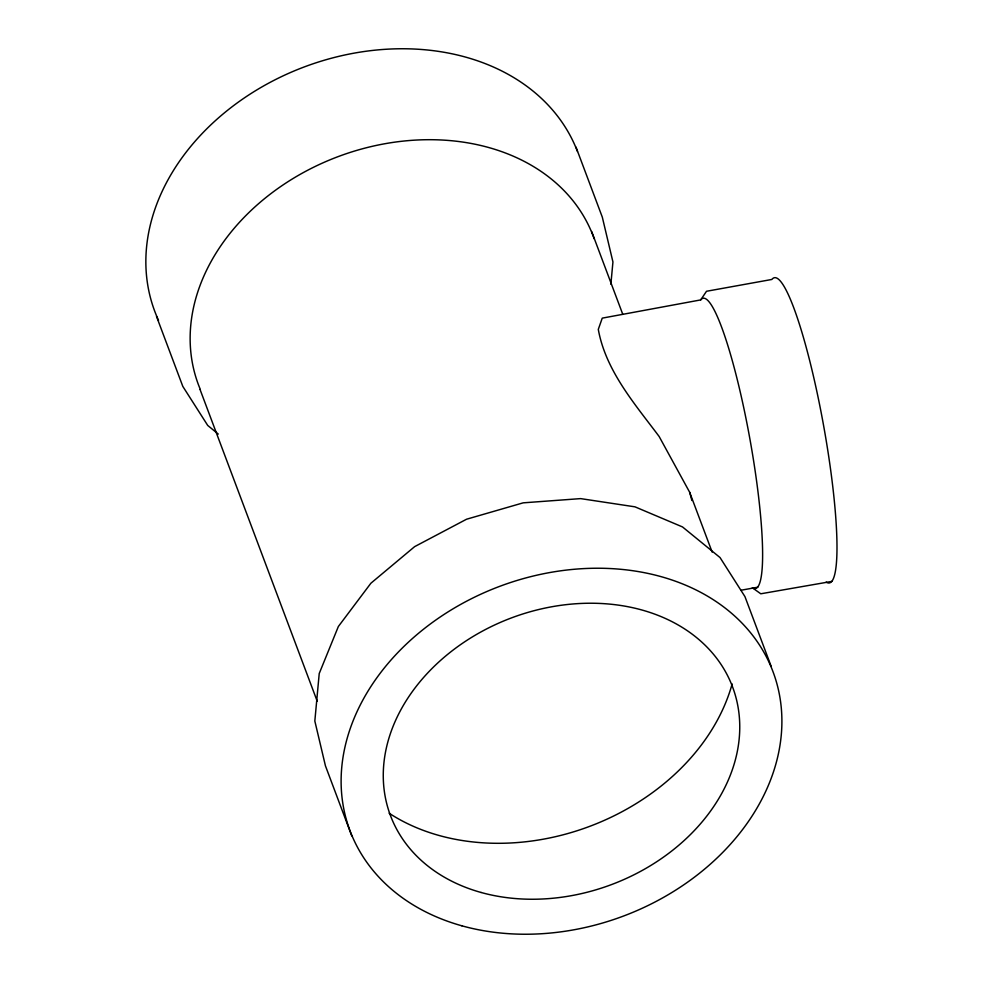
<?xml version="1.0" encoding="UTF-8"?>
<svg xmlns="http://www.w3.org/2000/svg" width="983" height="983" viewBox="0 0 983 983"><rect width="100%" height="100%" fill="white"/><g stroke="black" fill="none" stroke-linecap="round" stroke-linejoin="round"><path stroke-width="1.47" d="M610.873 284.234L612.937 261.957L602.309 217.132L576.001 147.131M712.159 552.127L689.648 492.237L659.138 436.489C634.699 403.804 605.749 370.738 598.291 329.391L602.247 318.136L700.695 299.913L706.507 291.275L771.888 279.455A155.068 22.191 79.8 0 1 823.987 427.765A155.068 22.191 79.8 0 1 826.187 582.096M741.391 590.169L757.844 587.195M831.95 581.395L760.781 593.793L752.339 587.748A147.548 21.11 79.8 0 0 750.262 440.998A147.548 21.11 79.8 0 0 700.695 299.913M218.287 434.068L207.732 425.455L182.813 386.405L156.506 316.403M771.262 666.597L744.942 596.595L720.023 557.545L682.509 526.937L634.969 506.835L580.621 498.614L523.189 502.841L466.569 519.221L414.629 546.646L370.898 583.226L338.361 626.503L319.229 673.515L314.83 721.043L325.447 765.868L351.754 835.869M591.655 231.521L622.743 314.241M200.053 389.514L317.202 701.198M689.648 492.237L691.885 500.507M732.138 683.935A210.903 164.37 -20.6 0 1 589.972 826.248A210.903 164.37 -20.6 0 1 389.145 813.224M158.533 320.347A225.955 176.092 -20.6 0 1 297.898 69.412A225.955 176.092 -20.6 0 1 577.451 151.468M200.299 389.403A210.903 164.37 -20.6 0 1 336.542 157.219A210.903 164.37 -20.6 0 1 594.162 238.734M481.056 892.466A182.752 142.424 -20.6 0 0 739.486 718.966A182.752 142.424 -20.6 0 0 463.988 642.268A182.752 142.424 -20.6 0 0 481.056 892.466M461.887 925.814A225.955 176.092 -20.6 0 0 781.571 711.471A225.955 176.092 -20.6 0 0 441.06 616.415A225.955 176.092 -20.6 0 0 461.887 925.814"/></g></svg>
